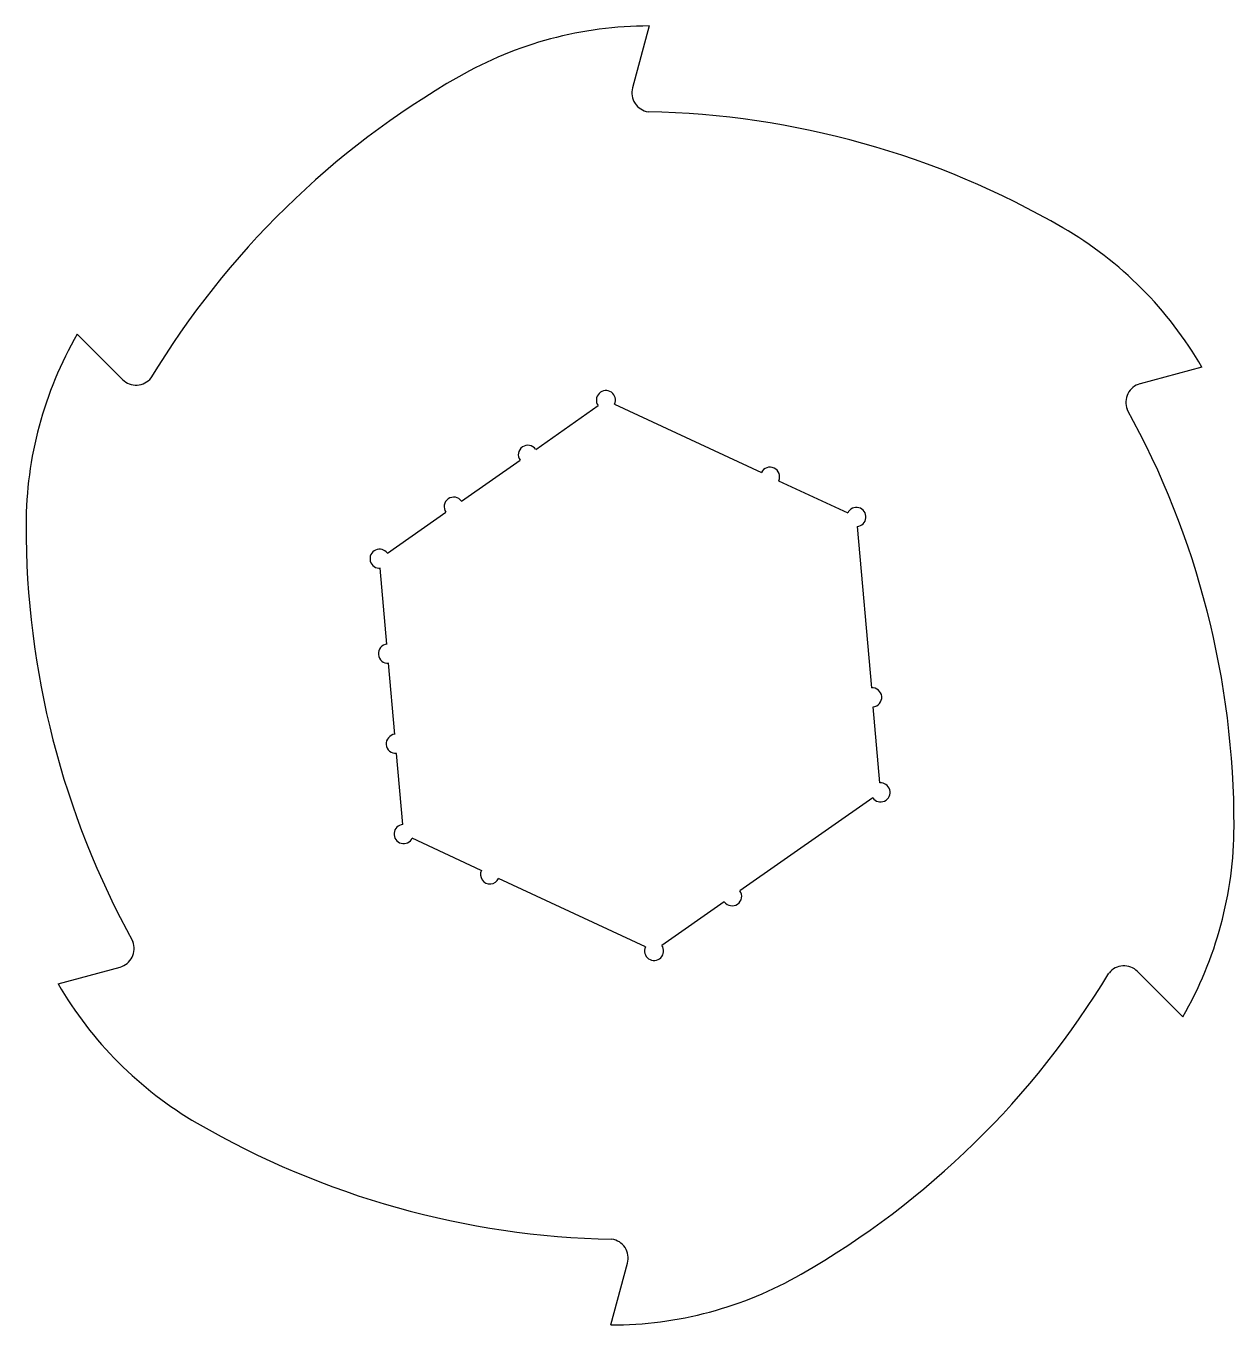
# Model space of a CAD drawing. Extents: x 301 to 428, y 287 to 423.
import ezdxf

# ---------------------------------------------------------------- set-up
doc = ezdxf.new("R2010")
doc.units = 0
doc.linetypes.add('SLD-CONTINUA', pattern=[0])
doc.layers.get('0').update_dxf_attribs({"linetype": 'CONTINUOUS'})

msp = doc.modelspace()

# ---------------------------------------------------------------- linework, layer by layer
at = {"color": 7, "linetype": 'SLD-CONTINUA'}
for p, q in [((366.45, 422.63), (364.71, 416.15)), ((306.6, 390.38), (311.34, 385.63)), ((424.31, 386.92), (417.83, 385.18)), ((354.58, 378.33), (361.11, 382.91)), ((362.84, 383.06), (378.2, 375.9)), ((346.82, 372.9), (352.94, 377.19)), ((380.01, 375.05), (387.24, 371.68)), ((339.06, 367.47), (345.18, 371.75)), ((388.23, 370.26), (389.71, 353.38)), ((339.02, 357.95), (338.32, 365.9)), ((339.84, 348.51), (339.19, 355.96)), ((389.88, 351.38), (390.58, 343.44)), ((340.67, 339.07), (340.02, 346.52)), ((389.85, 341.87), (375.96, 332.15)), ((348.89, 334.28), (341.66, 337.65)), ((366.07, 326.28), (350.7, 333.44)), ((374.32, 331), (367.79, 326.43)), ((304.6, 322.42), (311.08, 324.16)), ((422.31, 318.95), (417.56, 323.7)), ((362.45, 286.71), (364.19, 293.19))]:
    msp.add_line(p, q, dxfattribs=at)
for centre, radius, start, end in [((366.45, 382.63), 40, 90, 119.8795), ((391.36, 339.28), 90, 119.8795, 148.8717), ((366.65, 415.63), 2, 165, 261.4378), ((364.58, 323.67), 90, 59.8795, 88.8717), ((389.67, 366.92), 40, 30, 59.8795), ((341.24, 370.38), 40, 150, 179.8795), ((312.76, 387.05), 2, 225, 321.4378), ((418.34, 383.25), 2, 105, 201.4378), ((361.93, 383.48), 1, 335, 215), ((337.67, 339.06), 90, 359.8795, 28.8717), ((353.76, 377.76), 1, 35, 215), ((379.11, 375.47), 1, 335, 155), ((346, 372.33), 1, 35, 215), ((388.15, 371.26), 1, 275, 155), ((391.24, 370.28), 90, 179.8795, 208.8717), ((338.24, 366.89), 1, 35, 275), ((339.11, 356.95), 1, 95, 275), ((389.8, 352.38), 1, 275, 95), ((339.93, 347.52), 1, 95, 275), ((390.67, 342.44), 1, 215, 95), ((340.76, 338.08), 1, 95, 335), ((387.67, 338.95), 40, 330, 359.8795), ((349.8, 333.86), 1, 155, 335), ((375.14, 331.57), 1, 215, 35), ((310.56, 326.09), 2, 285, 21.4378), ((366.97, 325.85), 1, 155, 35), ((337.54, 370.06), 90, 299.8795, 328.8717), ((416.15, 322.29), 2, 45, 141.4378), ((339.24, 342.42), 40, 210, 239.8795), ((364.33, 385.67), 90, 239.8795, 268.8717), ((362.26, 293.71), 2, 345, 81.4378), ((362.45, 326.71), 40, 270, 299.8795)]:
    msp.add_arc(centre, radius, start, end, dxfattribs=at)

doc.saveas('drawing.dxf')
